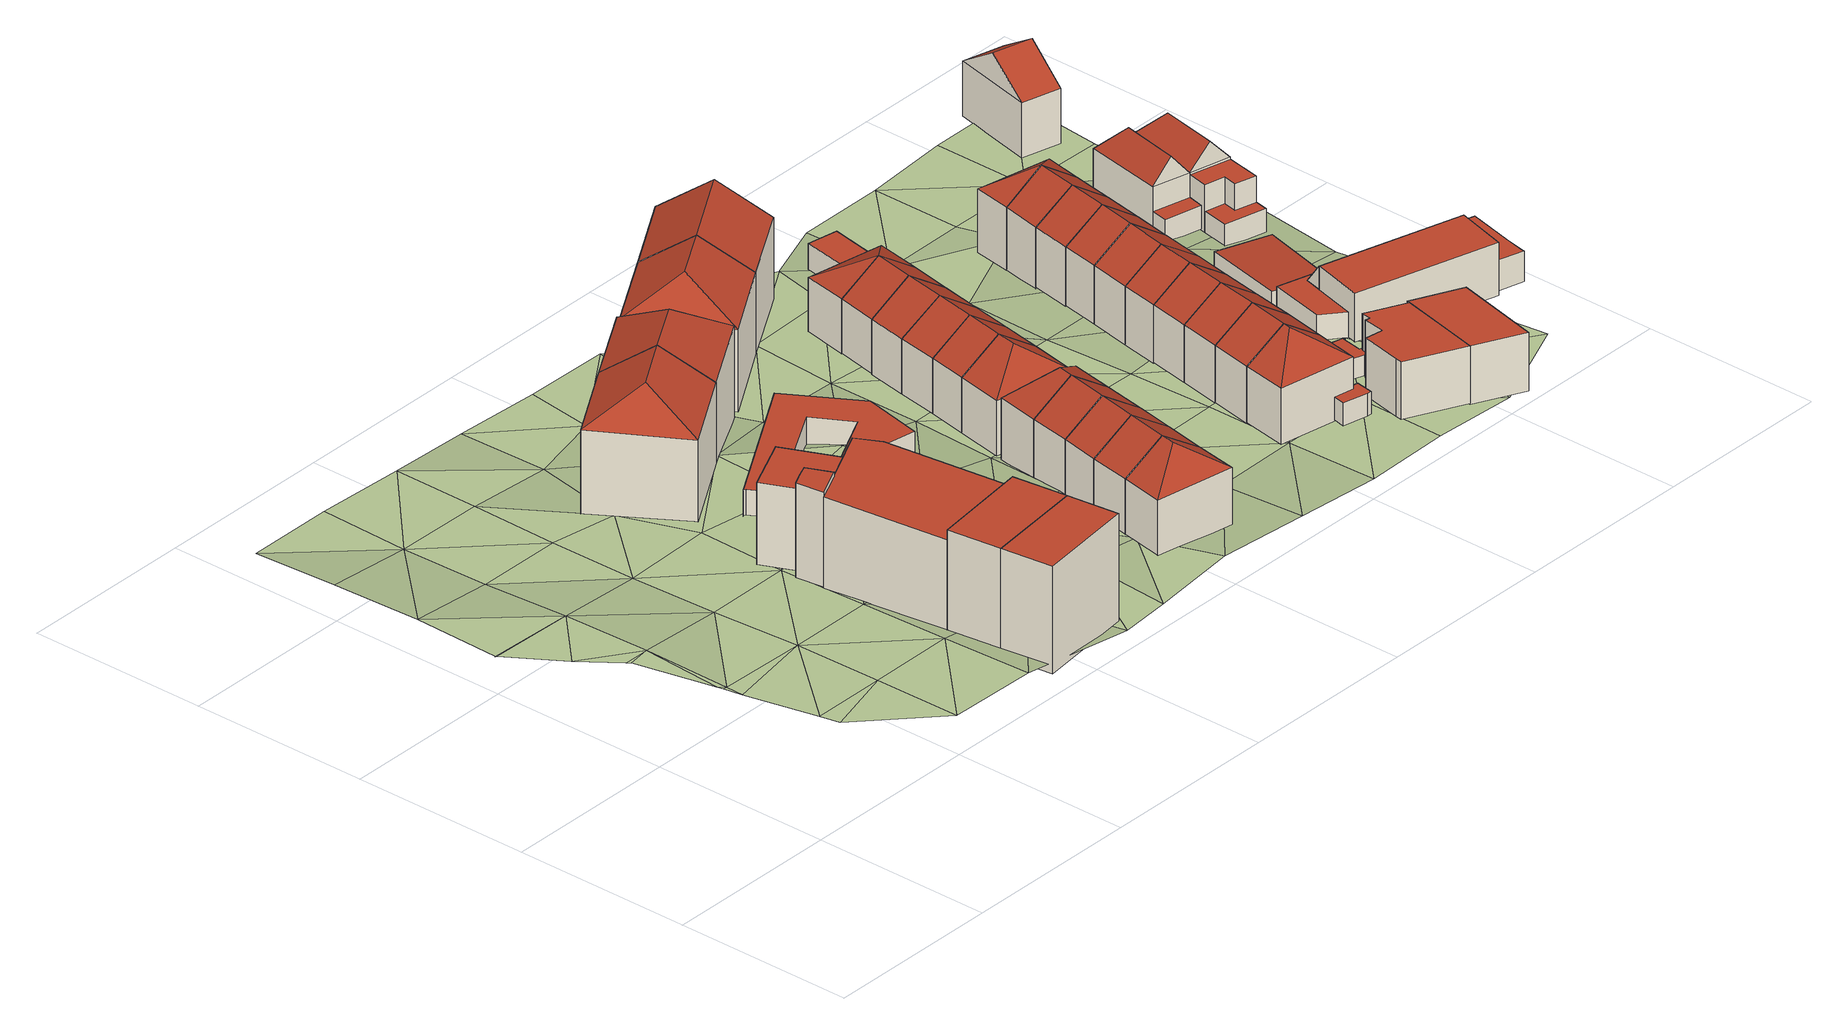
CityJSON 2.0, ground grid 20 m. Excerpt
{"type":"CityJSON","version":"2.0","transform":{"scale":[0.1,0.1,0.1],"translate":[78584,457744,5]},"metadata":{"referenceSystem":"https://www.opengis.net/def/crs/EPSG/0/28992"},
"CityObjects":{
"building1":{"type":"Building","attributes":{"RelativeEavesHeight":11.85,"AbsoluteEavesHeight":19.68,"RelativeRidgeHeight":11.85,"AbsoluteRidgeHeight":19.68,"roofType":"1000"},"geometry":[{"type":"Solid","lod":"2","boundaries":[[[[0,1,2,3]],[[1,4,5,2]],[[4,6,7,5]],[[6,0,3,7]],[[6,4,1,0]],[[3,2,5,7]]]],"semantics":{"surfaces":[{"type":"WallSurface"},{"type":"RoofSurface","Slope":90,"Direction":0},{"type":"GroundSurface"}],"values":[[0,0,0,0,1,2]]}}]},
"building2":{"type":"Building","attributes":{"RelativeEavesHeight":11.81,"AbsoluteEavesHeight":19.68,"RelativeRidgeHeight":11.81,"AbsoluteRidgeHeight":19.68,"roofType":"1000"},"geometry":[{"type":"Solid","lod":"2","boundaries":[[[[6,4,8,9]],[[4,10,11,8]],[[10,12,13,11]],[[12,6,9,13]],[[12,10,4,6]],[[9,8,11,13]]]],"semantics":{"surfaces":[{"type":"WallSurface"},{"type":"RoofSurface","Slope":90,"Direction":0},{"type":"GroundSurface"}],"values":[[0,0,0,0,1,2]]}}]},
"building3":{"type":"Building","children":["building3-1","building3-2"]},
"building3-1":{"type":"BuildingPart","attributes":{"RelativeEavesHeight":10.37,"AbsoluteEavesHeight":18.58,"RelativeRidgeHeight":10.37,"AbsoluteRidgeHeight":18.58,"roofType":"1000"},"parents":["building3"],"geometry":[{"type":"Solid","lod":"2","boundaries":[[[[14,15,16,17]],[[15,18,19,16]],[[18,20,21,19]],[[20,22,23,21]],[[22,14,17,23]],[[22,20,18,15,14]],[[17,16,19,21,23]]]],"semantics":{"surfaces":[{"type":"WallSurface"},{"type":"RoofSurface","Slope":90,"Direction":0},{"type":"GroundSurface"}],"values":[[0,0,0,0,0,1,2]]}}]},
"building3-2":{"type":"BuildingPart","attributes":{"RelativeEavesHeight":3.52,"AbsoluteEavesHeight":11.32,"RelativeRidgeHeight":3.52,"AbsoluteRidgeHeight":11.32,"roofType":"1000"},"parents":["building3"],"geometry":[{"type":"Solid","lod":"2","boundaries":[[[[24,25,26,27]],[[25,28,29,26]],[[28,30,31,29]],[[30,32,33,31]],[[32,34,35,33]],[[34,36,37,35]],[[36,38,39,37]],[[38,40,41,39]],[[40,42,43,41]],[[42,24,27,43]],[[42,40,38,36,34,32,30,28,25,24]],[[27,26,29,31,33,35,37,39,41,43]]]],"semantics":{"surfaces":[{"type":"WallSurface"},{"type":"RoofSurface","Slope":90,"Direction":66.91},{"type":"GroundSurface"}],"values":[[0,0,0,0,0,0,0,0,0,0,1,2]]}}]},
"building4":{"type":"Building","attributes":{"RelativeEavesHeight":9.54,"AbsoluteEavesHeight":17.32,"RelativeRidgeHeight":13.15,"AbsoluteRidgeHeight":20.93,"roofType":"1130"},"geometry":[{"type":"Solid","lod":"2","boundaries":[[[[44,45,46,47]],[[45,48,49,46]],[[48,50,51,49]],[[50,44,47,51]],[[48,45,52]],[[44,50,53]],[[45,44,53,52]],[[50,48,52,53]],[[47,46,49,51]]]],"semantics":{"surfaces":[{"type":"WallSurface"},{"type":"RoofSurface","Slope":45,"Direction":239.04},{"type":"RoofSurface","Slope":57.27,"Direction":148.74},{"type":"RoofSurface","Slope":57.27,"Direction":328.93},{"type":"GroundSurface"}],"values":[[0,0,0,0,1,0,2,3,4]]}}]},
"building5":{"type":"Building","children":["building5-1","building5-2","building5-3"]},
"building5-1":{"type":"BuildingPart","attributes":{"RelativeEavesHeight":3.87,"AbsoluteEavesHeight":11.23,"RelativeRidgeHeight":3.87,"AbsoluteRidgeHeight":11.23,"roofType":"1000"},"parents":["building5"],"geometry":[{"type":"Solid","lod":"2","boundaries":[[[[54,55,56,57]],[[55,58,59,56]],[[58,60,61,59]],[[60,62,63,61]],[[62,64,65,63]],[[64,66,67,65]],[[66,68,69,67]],[[68,70,71,69]],[[70,72,73,71]],[[72,74,75,73]],[[74,76,77,75]],[[76,78,79,77]],[[78,80,81,79]],[[80,82,83,81]],[[82,84,85,83]],[[84,54,57,85]],[[84,82,80,78,76,74,72,70,68,66,64,62,60,58,55,54]],[[57,56,59,61,63,65,67,69,71,73,75,77,79,81,83,85]]]],"semantics":{"surfaces":[{"type":"WallSurface"},{"type":"RoofSurface","Slope":90,"Direction":0},{"type":"GroundSurface"}],"values":[[0,0,0,0,0,0,0,0,0,0,0,0,0,0,0,0,1,2]]}}]},
"building5-2":{"type":"BuildingPart","attributes":{"RelativeEavesHeight":10.52,"AbsoluteEavesHeight":19.13,"RelativeRidgeHeight":10.52,"AbsoluteRidgeHeight":19.13,"roofType":"1000"},"parents":["building5"],"geometry":[{"type":"Solid","lod":"2","boundaries":[[[[86,87,88,89]],[[87,90,91,88]],[[90,92,93,91]],[[92,94,95,93]],[[94,86,89,95]],[[94,92,90,87,86]],[[89,88,91,93,95]]]],"semantics":{"surfaces":[{"type":"WallSurface"},{"type":"RoofSurface","Slope":90,"Direction":0},{"type":"GroundSurface"}],"values":[[0,0,0,0,0,1,2]]}}]},
"building5-3":{"type":"BuildingPart","attributes":{"RelativeEavesHeight":9.09,"AbsoluteEavesHeight":17.63,"RelativeRidgeHeight":9.09,"AbsoluteRidgeHeight":17.63,"roofType":"1000"},"parents":["building5"],"geometry":[{"type":"Solid","lod":"2","boundaries":[[[[96,97,98,99]],[[97,100,101,98]],[[100,102,103,101]],[[102,104,105,103]],[[104,106,107,105]],[[106,96,99,107]],[[106,104,102,100,97,96]],[[99,98,101,103,105,107]]]],"semantics":{"surfaces":[{"type":"WallSurface"},{"type":"RoofSurface","Slope":90,"Direction":0},{"type":"GroundSurface"}],"values":[[0,0,0,0,0,0,1,2]]}}]},
"building6":{"type":"Building","attributes":{"RelativeEavesHeight":10.22,"AbsoluteEavesHeight":17.32,"RelativeRidgeHeight":13.83,"AbsoluteRidgeHeight":20.93,"roofType":"1130"},"geometry":[{"type":"Solid","lod":"2","boundaries":[[[[50,108,109,110]],[[108,111,112,109]],[[111,44,113,112]],[[44,50,110,113]],[[111,108,114]],[[50,44,53]],[[108,50,53,114]],[[44,111,114,53]],[[110,109,112,113]]]],"semantics":{"surfaces":[{"type":"WallSurface"},{"type":"RoofSurface","Slope":44.99,"Direction":57.6},{"type":"RoofSurface","Slope":57.17,"Direction":328.93},{"type":"RoofSurface","Slope":57.17,"Direction":148.74},{"type":"GroundSurface"}],"values":[[0,0,0,0,1,0,2,3,4]]}}]},
"building7":{"type":"Building","attributes":{"RelativeEavesHeight":6.26,"AbsoluteEavesHeight":13.55,"RelativeRidgeHeight":9.39,"AbsoluteRidgeHeight":16.68,"roofType":"1130"},"geometry":[{"type":"Solid","lod":"2","boundaries":[[[[115,116,117,118]],[[116,119,120,117]],[[119,121,122,120]],[[121,115,118,122]],[[119,116,123]],[[115,121,124]],[[116,115,124,123]],[[121,119,123,124]],[[118,117,120,122]]]],"semantics":{"surfaces":[{"type":"WallSurface"},{"type":"RoofSurface","Slope":44.99,"Direction":189.48},{"type":"RoofSurface","Slope":55.51,"Direction":100.53},{"type":"RoofSurface","Slope":55.51,"Direction":280.69},{"type":"GroundSurface"}],"values":[[0,0,0,0,1,0,2,3,4]]}}]},
"building8":{"type":"Building","attributes":{"RelativeEavesHeight":6.31,"AbsoluteEavesHeight":13.55,"RelativeRidgeHeight":9.44,"AbsoluteRidgeHeight":16.68,"roofType":"1030"},"geometry":[{"type":"Solid","lod":"2","boundaries":[[[[121,125,126,127]],[[125,128,129,126]],[[128,115,130,129]],[[115,121,127,130]],[[128,125,131]],[[121,115,124]],[[125,121,124,131]],[[115,128,131,124]],[[127,126,129,130]]]],"semantics":{"surfaces":[{"type":"WallSurface"},{"type":"RoofSurface","Slope":55.46,"Direction":280.66},{"type":"RoofSurface","Slope":55.46,"Direction":100.55},{"type":"GroundSurface"}],"values":[[0,0,0,0,0,0,1,2,3]]}}]},
"building9":{"type":"Building","attributes":{"RelativeEavesHeight":6.43,"AbsoluteEavesHeight":13.55,"RelativeRidgeHeight":9.55,"AbsoluteRidgeHeight":16.68,"roofType":"1030"},"geometry":[{"type":"Solid","lod":"2","boundaries":[[[[125,132,133,134]],[[132,135,136,133]],[[135,128,137,136]],[[128,125,134,137]],[[135,132,138]],[[125,128,131]],[[132,125,131,138]],[[128,135,138,131]],[[134,133,136,137]]]],"semantics":{"surfaces":[{"type":"WallSurface"},{"type":"RoofSurface","Slope":55.41,"Direction":280.67},{"type":"RoofSurface","Slope":55.41,"Direction":100.56},{"type":"GroundSurface"}],"values":[[0,0,0,0,0,0,1,2,3]]}}]},
"building10":{"type":"Building","attributes":{"RelativeEavesHeight":6.66,"AbsoluteEavesHeight":13.55,"RelativeRidgeHeight":9.79,"AbsoluteRidgeHeight":16.68,"roofType":"1030"},"geometry":[{"type":"Solid","lod":"2","boundaries":[[[[132,139,140,141]],[[139,142,143,140]],[[142,135,144,143]],[[135,132,141,144]],[[142,139,145]],[[132,135,138]],[[139,132,138,145]],[[135,142,145,138]],[[141,140,143,144]]]],"semantics":{"surfaces":[{"type":"WallSurface"},{"type":"RoofSurface","Slope":55.36,"Direction":280.67},{"type":"RoofSurface","Slope":55.36,"Direction":100.56},{"type":"GroundSurface"}],"values":[[0,0,0,0,0,0,1,2,3]]}}]},
"building11":{"type":"Building","attributes":{"RelativeEavesHeight":9.1,"AbsoluteEavesHeight":15.96,"RelativeRidgeHeight":12.75,"AbsoluteRidgeHeight":19.61,"roofType":"1130"},"geometry":[{"type":"Solid","lod":"2","boundaries":[[[[146,147,148,149]],[[147,150,151,148]],[[150,152,153,151]],[[152,146,149,153]],[[150,147,154]],[[146,152,155]],[[147,146,155,154]],[[152,150,154,155]],[[149,148,151,153]]]],"semantics":{"surfaces":[{"type":"WallSurface"},{"type":"RoofSurface","Slope":45,"Direction":238.48},{"type":"RoofSurface","Slope":57.19,"Direction":148.84},{"type":"RoofSurface","Slope":57.19,"Direction":328.97},{"type":"GroundSurface"}],"values":[[0,0,0,0,1,0,2,3,4]]}}]},
"building12":{"type":"Building","attributes":{"RelativeEavesHeight":6.76,"AbsoluteEavesHeight":13.55,"RelativeRidgeHeight":9.89,"AbsoluteRidgeHeight":16.68,"roofType":"1130"},"geometry":[{"type":"Solid","lod":"2","boundaries":[[[[139,156,157,158]],[[156,159,160,157]],[[159,142,161,160]],[[142,139,158,161]],[[159,156,162]],[[139,142,145]],[[156,139,145,162]],[[142,159,162,145]],[[158,157,160,161]]]],"semantics":{"surfaces":[{"type":"WallSurface"},{"type":"RoofSurface","Slope":45,"Direction":10.3},{"type":"RoofSurface","Slope":55.34,"Direction":280.72},{"type":"RoofSurface","Slope":55.34,"Direction":100.76},{"type":"GroundSurface"}],"values":[[0,0,0,0,1,0,2,3,4]]}}]},
"building13":{"type":"Building","attributes":{"RelativeEavesHeight":6.08,"AbsoluteEavesHeight":12.79,"RelativeRidgeHeight":9.23,"AbsoluteRidgeHeight":15.94,"roofType":"1130"},"geometry":[{"type":"Solid","lod":"2","boundaries":[[[[163,164,165,166]],[[164,167,168,165]],[[167,169,170,168]],[[169,163,166,170]],[[167,164,171]],[[163,169,172]],[[164,163,172,171]],[[169,167,171,172]],[[166,165,168,170]]]],"semantics":{"surfaces":[{"type":"WallSurface"},{"type":"RoofSurface","Slope":45,"Direction":191},{"type":"RoofSurface","Slope":54.95,"Direction":100.57},{"type":"RoofSurface","Slope":54.95,"Direction":280.56},{"type":"GroundSurface"}],"values":[[0,0,0,0,1,0,2,3,4]]}}]},
"building14":{"type":"Building","attributes":{"RelativeEavesHeight":6.12,"AbsoluteEavesHeight":12.79,"RelativeRidgeHeight":9.27,"AbsoluteRidgeHeight":15.94,"roofType":"1030"},"geometry":[{"type":"Solid","lod":"2","boundaries":[[[[169,173,174,170]],[[173,175,176,174]],[[175,163,166,176]],[[163,169,170,166]],[[175,173,177]],[[169,163,172]],[[173,169,172,177]],[[163,175,177,172]],[[170,174,176,166]]]],"semantics":{"surfaces":[{"type":"WallSurface"},{"type":"RoofSurface","Slope":54.95,"Direction":280.55},{"type":"RoofSurface","Slope":54.95,"Direction":100.53},{"type":"GroundSurface"}],"values":[[0,0,0,0,0,0,1,2,3]]}}]},
"building15":{"type":"Building","attributes":{"RelativeEavesHeight":6.12,"AbsoluteEavesHeight":12.79,"RelativeRidgeHeight":9.27,"AbsoluteRidgeHeight":15.94,"roofType":"1030"},"geometry":[{"type":"Solid","lod":"2","boundaries":[[[[173,178,179,174]],[[178,180,181,179]],[[180,175,176,181]],[[175,173,174,176]],[[180,178,182]],[[173,175,177]],[[178,173,177,182]],[[175,180,182,177]],[[174,179,181,176]]]],"semantics":{"surfaces":[{"type":"WallSurface"},{"type":"RoofSurface","Slope":54.93,"Direction":280.55},{"type":"RoofSurface","Slope":54.93,"Direction":100.52},{"type":"GroundSurface"}],"values":[[0,0,0,0,0,0,1,2,3]]}}]},
"building16":{"type":"Building","attributes":{"RelativeEavesHeight":9.3,"AbsoluteEavesHeight":15.96,"RelativeRidgeHeight":12.95,"AbsoluteRidgeHeight":19.61,"roofType":"1030"},"geometry":[{"type":"Solid","lod":"2","boundaries":[[[[183,146,184,185]],[[146,152,186,184]],[[152,187,188,186]],[[187,183,185,188]],[[152,146,155]],[[183,187,189]],[[146,183,189,155]],[[187,152,155,189]],[[185,184,186,188]]]],"semantics":{"surfaces":[{"type":"WallSurface"},{"type":"RoofSurface","Slope":57.12,"Direction":148.85},{"type":"RoofSurface","Slope":57.12,"Direction":328.96},{"type":"GroundSurface"}],"values":[[0,0,0,0,0,0,1,2,3]]}}]},
"building17":{"type":"Building","attributes":{"RelativeEavesHeight":6.08,"AbsoluteEavesHeight":12.79,"RelativeRidgeHeight":9.23,"AbsoluteRidgeHeight":15.94,"roofType":"1030"},"geometry":[{"type":"Solid","lod":"2","boundaries":[[[[178,190,191,179]],[[190,192,193,191]],[[192,180,181,193]],[[180,178,179,181]],[[192,190,194]],[[178,180,182]],[[190,178,182,194]],[[180,192,194,182]],[[179,191,193,181]]]],"semantics":{"surfaces":[{"type":"WallSurface"},{"type":"RoofSurface","Slope":54.92,"Direction":280.55},{"type":"RoofSurface","Slope":54.92,"Direction":100.53},{"type":"GroundSurface"}],"values":[[0,0,0,0,0,0,1,2,3]]}}]},
"building18":{"type":"Building","attributes":{"RelativeEavesHeight":5.97,"AbsoluteEavesHeight":12.79,"RelativeRidgeHeight":9.12,"AbsoluteRidgeHeight":15.94,"roofType":"1030"},"geometry":[{"type":"Solid","lod":"2","boundaries":[[[[190,195,196,197]],[[195,198,199,196]],[[198,192,200,199]],[[192,190,197,200]],[[198,195,201]],[[190,192,194]],[[195,190,194,201]],[[192,198,201,194]],[[197,196,199,200]]]],"semantics":{"surfaces":[{"type":"WallSurface"},{"type":"RoofSurface","Slope":54.91,"Direction":280.55},{"type":"RoofSurface","Slope":54.91,"Direction":100.53},{"type":"GroundSurface"}],"values":[[0,0,0,0,0,0,1,2,3]]}}]},
"building19":{"type":"Building","children":["building19-1","building19-2"]},
"building19-1":{"type":"BuildingPart","attributes":{"RelativeEavesHeight":6.18,"AbsoluteEavesHeight":13.19,"RelativeRidgeHeight":9.16,"AbsoluteRidgeHeight":16.17,"roofType":"1130"},"parents":["building19"],"geometry":[{"type":"Solid","lod":"2","boundaries":[[[[202,203,204,205]],[[203,206,207,204]],[[206,208,209,207]],[[208,202,205,209]],[[206,203,210]],[[202,208,211]],[[203,202,211,210]],[[208,206,210,211]],[[205,204,207,209]]]],"semantics":{"surfaces":[{"type":"WallSurface"},{"type":"RoofSurface","Slope":54.29,"Direction":190},{"type":"RoofSurface","Slope":55.94,"Direction":100.22},{"type":"RoofSurface","Slope":56.08,"Direction":280.53},{"type":"GroundSurface"}],"values":[[0,0,0,0,1,0,2,3,4]]}}]},
"building19-2":{"type":"BuildingPart","attributes":{"RelativeEavesHeight":2.57,"AbsoluteEavesHeight":9.72,"RelativeRidgeHeight":2.57,"AbsoluteRidgeHeight":9.72,"roofType":"1000"},"parents":["building19"],"geometry":[{"type":"Solid","lod":"2","boundaries":[[[[212,213,214,215]],[[213,216,217,214]],[[216,218,219,217]],[[218,220,221,219]],[[220,222,223,221]],[[222,224,225,223]],[[224,212,215,225]],[[224,222,220,218,216,213,212]],[[215,214,217,219,221,223,225]]]],"semantics":{"surfaces":[{"type":"WallSurface"},{"type":"RoofSurface","Slope":90,"Direction":0},{"type":"GroundSurface"}],"values":[[0,0,0,0,0,0,0,1,2]]}}]},
"building20":{"type":"Building","children":["building20-1","building20-2"]},
"building20-1":{"type":"BuildingPart","attributes":{"RelativeEavesHeight":6.11,"AbsoluteEavesHeight":12.79,"RelativeRidgeHeight":9.26,"AbsoluteRidgeHeight":15.94,"roofType":"1120"},"parents":["building20"],"geometry":[{"type":"Solid","lod":"2","boundaries":[[[[195,226,227,228]],[[226,229,230,227]],[[229,198,231,230]],[[198,195,228,231]],[[226,195,201]],[[229,226,201]],[[198,229,201]],[[195,198,201]],[[228,227,230,231]]]],"semantics":{"surfaces":[{"type":"WallSurface"},{"type":"RoofSurface","Slope":54.91,"Direction":280.56},{"type":"RoofSurface","Slope":57.85,"Direction":9.63},{"type":"RoofSurface","Slope":54.91,"Direction":100.57},{"type":"RoofSurface","Slope":0,"Direction":190.51},{"type":"GroundSurface"}],"values":[[0,0,0,0,1,2,3,4,5]]}}]},
"building20-2":{"type":"BuildingPart","attributes":{"RelativeEavesHeight":3.15,"AbsoluteEavesHeight":9.57,"RelativeRidgeHeight":3.15,"AbsoluteRidgeHeight":9.57,"roofType":"1000"},"parents":["building20"],"geometry":[{"type":"Solid","lod":"2","boundaries":[[[[232,233,234,235]],[[233,236,237,234]],[[236,238,239,237]],[[238,240,241,239]],[[240,242,243,241]],[[242,232,235,243]],[[242,240,238,236,233,232]],[[235,234,237,239,241,243]]]],"semantics":{"surfaces":[{"type":"WallSurface"},{"type":"RoofSurface","Slope":90,"Direction":0},{"type":"GroundSurface"}],"values":[[0,0,0,0,0,0,1,2]]}}]},
"building21":{"type":"Building","attributes":{"RelativeEavesHeight":6.27,"AbsoluteEavesHeight":13.19,"RelativeRidgeHeight":9.25,"AbsoluteRidgeHeight":16.17,"roofType":"1030"},"geometry":[{"type":"Solid","lod":"2","boundaries":[[[[208,244,245,246]],[[244,247,248,245]],[[247,202,249,248]],[[202,208,246,249]],[[247,244,250]],[[208,202,211]],[[244,208,211,250]],[[202,247,250,211]],[[246,245,248,249]]]],"semantics":{"surfaces":[{"type":"WallSurface"},{"type":"RoofSurface","Slope":55.96,"Direction":280.59},{"type":"RoofSurface","Slope":55.96,"Direction":100.42},{"type":"GroundSurface"}],"values":[[0,0,0,0,0,0,1,2,3]]}}]},
"building22":{"type":"Building","attributes":{"RelativeEavesHeight":6.38,"AbsoluteEavesHeight":13.19,"RelativeRidgeHeight":9.36,"AbsoluteRidgeHeight":16.17,"roofType":"1030"},"geometry":[{"type":"Solid","lod":"2","boundaries":[[[[244,251,252,253]],[[251,254,255,252]],[[254,247,256,255]],[[247,244,253,256]],[[254,251,257]],[[244,247,250]],[[251,244,250,257]],[[247,254,257,250]],[[253,252,255,256]]]],"semantics":{"surfaces":[{"type":"WallSurface"},{"type":"RoofSurface","Slope":55.87,"Direction":280.59},{"type":"RoofSurface","Slope":55.87,"Direction":100.42},{"type":"GroundSurface"}],"values":[[0,0,0,0,0,0,1,2,3]]}}]},
"building23":{"type":"Building","attributes":{"RelativeEavesHeight":6.43,"AbsoluteEavesHeight":13.19,"RelativeRidgeHeight":9.41,"AbsoluteRidgeHeight":16.17,"roofType":"1030"},"geometry":[{"type":"Solid","lod":"2","boundaries":[[[[251,258,259,252]],[[258,260,261,259]],[[260,254,255,261]],[[254,251,252,255]],[[260,258,262]],[[251,254,257]],[[258,251,257,262]],[[254,260,262,257]],[[252,259,261,255]]]],"semantics":{"surfaces":[{"type":"WallSurface"},{"type":"RoofSurface","Slope":55.79,"Direction":280.59},{"type":"RoofSurface","Slope":55.79,"Direction":100.42},{"type":"GroundSurface"}],"values":[[0,0,0,0,0,0,1,2,3]]}}]},
"building24":{"type":"Building","attributes":{"RelativeEavesHeight":6.47,"AbsoluteEavesHeight":13.19,"RelativeRidgeHeight":9.45,"AbsoluteRidgeHeight":16.17,"roofType":"1030"},"geometry":[{"type":"Solid","lod":"2","boundaries":[[[[258,263,264,265]],[[263,266,267,264]],[[266,260,268,267]],[[260,258,265,268]],[[266,263,269]],[[258,260,262]],[[263,258,262,269]],[[260,266,269,262]],[[265,264,267,268]]]],"semantics":{"surfaces":[{"type":"WallSurface"},{"type":"RoofSurface","Slope":55.71,"Direction":280.59},{"type":"RoofSurface","Slope":55.71,"Direction":100.42},{"type":"GroundSurface"}],"values":[[0,0,0,0,0,0,1,2,3]]}}]},
"building25":{"type":"Building","children":["building25-1","building25-2","building25-3"]},
"building25-1":{"type":"BuildingPart","attributes":{"RelativeEavesHeight":6.41,"AbsoluteEavesHeight":13.4,"RelativeRidgeHeight":6.41,"AbsoluteRidgeHeight":13.4,"roofType":"1000"},"parents":["building25"],"geometry":[{"type":"Solid","lod":"2","boundaries":[[[[270,271,272,273]],[[271,274,275,272]],[[274,276,277,275]],[[276,278,279,277]],[[278,280,281,279]],[[280,282,283,281]],[[282,284,285,283]],[[284,286,287,285]],[[286,288,289,287]],[[288,270,273,289]],[[288,286,284,282,280,278,276,274,271,270]],[[273,272,275,277,279,281,283,285,287,289]]]],"semantics":{"surfaces":[{"type":"WallSurface"},{"type":"RoofSurface","Slope":90,"Direction":270},{"type":"GroundSurface"}],"values":[[0,0,0,0,0,0,0,0,0,0,1,2]]}}]},
"building25-2":{"type":"BuildingPart","attributes":{"RelativeEavesHeight":2.28,"AbsoluteEavesHeight":9.4,"RelativeRidgeHeight":2.28,"AbsoluteRidgeHeight":9.4,"roofType":"1000"},"parents":["building25"],"geometry":[{"type":"Solid","lod":"2","boundaries":[[[[290,291,292,293]],[[291,294,295,292]],[[294,296,297,295]],[[296,298,299,297]],[[298,300,301,299]],[[300,302,303,301]],[[302,304,305,303]],[[304,306,307,305]],[[306,308,309,307]],[[308,310,311,309]],[[310,312,313,311]],[[312,314,315,313]],[[314,316,317,315]],[[316,318,319,317]],[[318,290,293,319]],[[318,316,314,312,310,308,306,304,302,300,298,296,294,291,290]],[[293,292,295,297,299,301,303,305,307,309,311,313,315,317,319]]]],"semantics":{"surfaces":[{"type":"WallSurface"},{"type":"RoofSurface","Slope":90,"Direction":82.88},{"type":"GroundSurface"}],"values":[[0,0,0,0,0,0,0,0,0,0,0,0,0,0,0,1,2]]}}]},
"building25-3":{"type":"BuildingPart","attributes":{"RelativeEavesHeight":3.19,"AbsoluteEavesHeight":10.3,"RelativeRidgeHeight":3.19,"AbsoluteRidgeHeight":10.3,"roofType":"1000"},"parents":["building25"],"geometry":[{"type":"Solid","lod":"2","boundaries":[[[[320,321,322,317]],[[321,323,324,322]],[[323,325,326,324]],[[325,327,328,326]],[[327,329,319,328]],[[329,320,317,319]],[[329,327,325,323,321,320]],[[317,322,324,326,328,319]]]],"semantics":{"surfaces":[{"type":"WallSurface"},{"type":"RoofSurface","Slope":90,"Direction":0},{"type":"GroundSurface"}],"values":[[0,0,0,0,0,0,1,2]]}}]},
"building26":{"type":"Building","attributes":{"RelativeEavesHeight":6.49,"AbsoluteEavesHeight":13.19,"RelativeRidgeHeight":9.47,"AbsoluteRidgeHeight":16.17,"roofType":"1030"},"geometry":[{"type":"Solid","lod":"2","boundaries":[[[[263,330,331,264]],[[330,332,333,331]],[[332,266,267,333]],[[266,263,264,267]],[[332,330,334]],[[263,266,269]],[[330,263,269,334]],[[266,332,334,269]],[[264,331,333,267]]]],"semantics":{"surfaces":[{"type":"WallSurface"},{"type":"RoofSurface","Slope":55.63,"Direction":280.59},{"type":"RoofSurface","Slope":55.63,"Direction":100.42},{"type":"GroundSurface"}],"values":[[0,0,0,0,0,0,1,2,3]]}}]},
"building27":{"type":"Building","attributes":{"RelativeEavesHeight":6.51,"AbsoluteEavesHeight":13.19,"RelativeRidgeHeight":9.49,"AbsoluteRidgeHeight":16.17,"roofType":"1030"},"geometry":[{"type":"Solid","lod":"2","boundaries":[[[[330,335,336,331]],[[335,337,338,336]],[[337,332,333,338]],[[332,330,331,333]],[[337,335,339]],[[330,332,334]],[[335,330,334,339]],[[332,337,339,334]],[[331,336,338,333]]]],"semantics":{"surfaces":[{"type":"WallSurface"},{"type":"RoofSurface","Slope":55.54,"Direction":280.59},{"type":"RoofSurface","Slope":55.54,"Direction":100.42},{"type":"GroundSurface"}],"values":[[0,0,0,0,0,0,1,2,3]]}}]},
"building28":{"type":"Building","children":["building28-1","building28-2"]},
"building28-1":{"type":"BuildingPart","attributes":{"RelativeEavesHeight":6.5,"AbsoluteEavesHeight":13.4,"RelativeRidgeHeight":6.5,"AbsoluteRidgeHeight":13.4,"roofType":"1000"},"parents":["building28"],"geometry":[{"type":"Solid","lod":"2","boundaries":[[[[340,270,341,342]],[[270,343,344,341]],[[343,345,346,344]],[[345,340,342,346]],[[345,343,270,340]],[[342,341,344,346]]]],"semantics":{"surfaces":[{"type":"WallSurface"},{"type":"RoofSurface","Slope":90,"Direction":0},{"type":"GroundSurface"}],"values":[[0,0,0,0,1,2]]}}]},
"building28-2":{"type":"BuildingPart","attributes":{"RelativeEavesHeight":3.38,"AbsoluteEavesHeight":10.37,"RelativeRidgeHeight":3.38,"AbsoluteRidgeHeight":10.37,"roofType":"1010"},"parents":["building28"],"geometry":[{"type":"Solid","lod":"2","boundaries":[[[[347,348,349,350]],[[348,351,352,349]],[[351,353,354,352]],[[353,347,350,354]],[[353,351,348,347]],[[350,349,352,354]]]],"semantics":{"surfaces":[{"type":"WallSurface"},{"type":"RoofSurface","Slope":90,"Direction":223.29},{"type":"GroundSurface"}],"values":[[0,0,0,0,1,2]]}}]},
"building29":{"type":"Building","attributes":{"RelativeEavesHeight":6.61,"AbsoluteEavesHeight":13.19,"RelativeRidgeHeight":9.59,"AbsoluteRidgeHeight":16.17,"roofType":"1030"},"geometry":[{"type":"Solid","lod":"2","boundaries":[[[[335,355,356,357]],[[355,358,359,356]],[[358,337,360,359]],[[337,335,357,360]],[[358,355,361]],[[335,337,339]],[[355,335,339,361]],[[337,358,361,339]],[[357,356,359,360]]]],"semantics":{"surfaces":[{"type":"WallSurface"},{"type":"RoofSurface","Slope":55.46,"Direction":280.59},{"type":"RoofSurface","Slope":55.46,"Direction":100.42},{"type":"GroundSurface"}],"values":[[0,0,0,0,0,0,1,2,3]]}}]},
"building30":{"type":"Building","attributes":{"RelativeEavesHeight":6.85,"AbsoluteEavesHeight":13.19,"RelativeRidgeHeight":9.83,"AbsoluteRidgeHeight":16.17,"roofType":"1030"},"geometry":[{"type":"Solid","lod":"2","boundaries":[[[[355,362,363,364]],[[362,365,366,363]],[[365,358,367,366]],[[358,355,364,367]],[[365,362,368]],[[355,358,361]],[[362,355,361,368]],[[358,365,368,361]],[[364,363,366,367]]]],"semantics":{"surfaces":[{"type":"WallSurface"},{"type":"RoofSurface","Slope":55.38,"Direction":280.59},{"type":"RoofSurface","Slope":55.38,"Direction":100.42},{"type":"GroundSurface"}],"values":[[0,0,0,0,0,0,1,2,3]]}}]},
"building31":{"type":"Building","attributes":{"RelativeEavesHeight":6.98,"AbsoluteEavesHeight":13.19,"RelativeRidgeHeight":9.96,"AbsoluteRidgeHeight":16.17,"roofType":"1120"},"geometry":[{"type":"Solid","lod":"2","boundaries":[[[[362,369,370,371]],[[369,372,373,370]],[[372,365,374,373]],[[365,362,371,374]],[[369,362,368]],[[372,369,368]],[[365,372,368]],[[362,365,368]],[[371,370,373,374]]]],"semantics":{"surfaces":[{"type":"WallSurface"},{"type":"RoofSurface","Slope":55.34,"Direction":280.68},{"type":"RoofSurface","Slope":54.62,"Direction":10.61},{"type":"RoofSurface","Slope":55.34,"Direction":100.34},{"type":"RoofSurface","Slope":0,"Direction":190.68},{"type":"GroundSurface"}],"values":[[0,0,0,0,1,2,3,4,5]]}}]},
"building32":{"type":"Building","attributes":{"RelativeEavesHeight":2.55,"AbsoluteEavesHeight":9.04,"RelativeRidgeHeight":2.83,"AbsoluteRidgeHeight":9.32,"roofType":"1010"},"geometry":[{"type":"Solid","lod":"2","boundaries":[[[[375,376,377,378]],[[376,379,380,377]],[[379,381,382,380]],[[381,375,378,382]],[[381,379,376,375]],[[378,377,380,382]]]],"semantics":{"surfaces":[{"type":"WallSurface"},{"type":"RoofSurface","Slope":85.1,"Direction":103.41},{"type":"GroundSurface"}],"values":[[0,0,0,0,1,2]]}}]},
"building33":{"type":"Building","attributes":{"RelativeEavesHeight":5.9,"AbsoluteEavesHeight":12.26,"RelativeRidgeHeight":5.9,"AbsoluteRidgeHeight":12.26,"roofType":"1000"},"geometry":[{"type":"Solid","lod":"2","boundaries":[[[[383,384,385,386]],[[384,387,388,385]],[[387,389,390,388]],[[389,383,386,390]],[[389,387,384,383]],[[386,385,388,390]]]],"semantics":{"surfaces":[{"type":"WallSurface"},{"type":"RoofSurface","Slope":90,"Direction":0},{"type":"GroundSurface"}],"values":[[0,0,0,0,1,2]]}}]},
"building34":{"type":"Building","attributes":{"RelativeEavesHeight":3.38,"AbsoluteEavesHeight":9.68,"RelativeRidgeHeight":3.38,"AbsoluteRidgeHeight":9.68,"roofType":"1000"},"geometry":[{"type":"Solid","lod":"2","boundaries":[[[[391,392,393,394]],[[392,395,396,393]],[[395,397,398,396]],[[397,399,400,398]],[[399,401,402,400]],[[401,403,404,402]],[[403,405,406,404]],[[405,407,408,406]],[[407,409,410,408]],[[409,411,412,410]],[[411,413,414,412]],[[413,415,416,414]],[[415,391,394,416]],[[415,413,411,409,407,405,403,401,399,397,395,392,391]],[[394,393,396,398,400,402,404,406,408,410,412,414,416]]]],"semantics":{"surfaces":[{"type":"WallSurface"},{"type":"RoofSurface","Slope":90,"Direction":0},{"type":"GroundSurface"}],"values":[[0,0,0,0,0,0,0,0,0,0,0,0,0,1,2]]}}]},
"building35":{"type":"Building","attributes":{"RelativeEavesHeight":4.66,"AbsoluteEavesHeight":10.97,"RelativeRidgeHeight":5.95,"AbsoluteRidgeHeight":12.26,"roofType":"1010"},"geometry":[{"type":"Solid","lod":"2","boundaries":[[[[409,407,408,410]],[[407,384,406,408]],[[384,383,412,406]],[[383,409,410,412]],[[383,384,407,409]],[[410,408,406,412]]]],"semantics":{"surfaces":[{"type":"WallSurface"},{"type":"RoofSurface","Slope":38.25,"Direction":15.62},{"type":"GroundSurface"}],"values":[[0,0,0,0,1,2]]}}]},
"building36":{"type":"Building","children":["building36-1","building36-2"]},
"building36-1":{"type":"BuildingPart","attributes":{"RelativeEavesHeight":5.77,"AbsoluteEavesHeight":11.86,"RelativeRidgeHeight":8.38,"AbsoluteRidgeHeight":14.47,"roofType":"1130"},"parents":["building36"],"geometry":[{"type":"Solid","lod":"2","boundaries":[[[[417,418,419,420]],[[418,421,422,419]],[[421,423,424,422]],[[423,417,420,424]],[[421,418,425]],[[417,423,426]],[[418,417,426,425]],[[423,421,425,426]],[[420,419,422,424]]]],"semantics":{"surfaces":[{"type":"WallSurface"},{"type":"RoofSurface","Slope":41.52,"Direction":13.81},{"type":"RoofSurface","Slope":40.48,"Direction":281.27},{"type":"RoofSurface","Slope":39.12,"Direction":101.36},{"type":"GroundSurface"}],"values":[[0,0,0,0,1,0,2,3,4]]}}]},
"building36-2":{"type":"BuildingPart","attributes":{"RelativeEavesHeight":2.6,"AbsoluteEavesHeight":9.16,"RelativeRidgeHeight":2.6,"AbsoluteRidgeHeight":9.16,"roofType":"1010"},"parents":["building36"],"geometry":[{"type":"Solid","lod":"2","boundaries":[[[[427,428,429,430]],[[428,431,432,429]],[[431,433,434,432]],[[433,427,430,434]],[[433,431,428,427]],[[430,429,432,434]]]],"semantics":{"surfaces":[{"type":"WallSurface"},{"type":"RoofSurface","Slope":90,"Direction":0},{"type":"GroundSurface"}],"values":[[0,0,0,0,1,2]]}}]},
"building37":{"type":"Building","children":["building37-1","building37-2","building37-3"]},
"building37-1":{"type":"BuildingPart","attributes":{"RelativeEavesHeight":6.11,"AbsoluteEavesHeight":11.86,"RelativeRidgeHeight":8.71,"AbsoluteRidgeHeight":14.47,"roofType":"1130"},"parents":["building37"],"geometry":[{"type":"Solid","lod":"2","boundaries":[[[[423,421,435,436]],[[421,437,438,435]],[[437,439,440,438]],[[439,423,436,440]],[[437,421,441]],[[423,439,442]],[[421,423,442,441]],[[439,437,441,442]],[[436,435,438,440]]]],"semantics":{"surfaces":[{"type":"WallSurface"},{"type":"RoofSurface","Slope":41.87,"Direction":13.8},{"type":"RoofSurface","Slope":42.62,"Direction":281.19},{"type":"RoofSurface","Slope":42.2,"Direction":101.07},{"type":"GroundSurface"}],"values":[[0,0,0,0,1,0,2,3,4]]}}]},
"building37-2":{"type":"BuildingPart","attributes":{"RelativeEavesHeight":5.6,"AbsoluteEavesHeight":11.66,"RelativeRidgeHeight":5.6,"AbsoluteRidgeHeight":11.66,"roofType":"1000"},"parents":["building37"],"geometry":[{"type":"Solid","lod":"2","boundaries":[[[[443,444,445,424]],[[444,446,447,445]],[[446,448,449,447]],[[448,450,451,449]],[[450,452,453,451]],[[452,443,424,453]],[[452,450,448,446,444,443]],[[424,445,447,449,451,453]]]],"semantics":{"surfaces":[{"type":"WallSurface"},{"type":"RoofSurface","Slope":90,"Direction":0},{"type":"GroundSurface"}],"values":[[0,0,0,0,0,0,1,2]]}}]},
"building37-3":{"type":"BuildingPart","attributes":{"RelativeEavesHeight":2.61,"AbsoluteEavesHeight":8.77,"RelativeRidgeHeight":2.61,"AbsoluteRidgeHeight":8.77,"roofType":"1000"},"parents":["building37"],"geometry":[{"type":"Solid","lod":"2","boundaries":[[[[454,455,456,457]],[[455,458,459,456]],[[458,460,461,459]],[[460,462,463,461]],[[462,464,465,463]],[[464,454,457,465]],[[464,462,460,458,455,454]],[[457,456,459,461,463,465]]]],"semantics":{"surfaces":[{"type":"WallSurface"},{"type":"RoofSurface","Slope":90,"Direction":0},{"type":"GroundSurface"}],"values":[[0,0,0,0,0,0,1,2]]}}]},
"building38":{"type":"Building","attributes":{"RelativeEavesHeight":6.16,"AbsoluteEavesHeight":12.13,"RelativeRidgeHeight":9.35,"AbsoluteRidgeHeight":15.31,"roofType":"1030"},"geometry":[{"type":"Solid","lod":"2","boundaries":[[[[466,467,468,469]],[[467,470,471,468]],[[470,472,473,471]],[[472,466,469,473]],[[470,467,474]],[[466,472,475]],[[467,466,475,474]],[[472,470,474,475]],[[469,468,471,473]]]],"semantics":{"surfaces":[{"type":"WallSurface"},{"type":"RoofSurface","Slope":55.75,"Direction":193.84},{"type":"RoofSurface","Slope":55.75,"Direction":13.83},{"type":"GroundSurface"}],"values":[[0,0,0,0,0,0,1,2,3]]}}]},
"terrain1":{"type":"TINRelief","geometry":[{"type":"CompositeSurface","lod":"2","boundaries":[[[476,477,478]],[[479,477,476]],[[480,481,482]],[[482,481,483]],[[484,479,476]],[[485,477,479]],[[486,487,484]],[[483,481,487]],[[488,483,487]],[[488,487,486]],[[489,490,491]],[[487,479,484]],[[480,491,492]],[[492,481,480]],[[489,493,490]],[[494,485,495]],[[485,479,496]],[[487,481,497]],[[491,490,492]],[[498,494,495]],[[485,496,495]],[[479,487,497]],[[481,492,497]],[[490,493,499]],[[496,479,500]],[[498,495,501]],[[492,490,499]],[[479,497,500]],[[493,502,499]],[[495,496,503]],[[496,500,503]],[[497,492,504]],[[492,499,505]],[[500,497,504]],[[501,495,506]],[[492,505,504]],[[495,503,507]],[[499,502,508]],[[495,507,506]],[[503,500,509]],[[500,504,510]],[[505,499,508]],[[507,503,509]],[[500,510,509]],[[502,511,508]],[[504,505,512]],[[506,507,513]],[[507,509,513]],[[505,508,514]],[[510,504,515]],[[505,514,512]],[[509,510,516]],[[504,512,515]],[[506,513,517]],[[508,511,518]],[[514,508,518]],[[513,509,516]],[[511,519,518]],[[510,515,516]],[[512,514,520]],[[517,513,521]],[[514,518,522]],[[515,512,520]],[[513,516,521]],[[518,519,523]],[[514,522,520]],[[519,524,523]],[[517,521,525]],[[516,515,526]],[[522,518,523]],[[515,520,526]],[[521,516,527]],[[522,523,528]],[[516,526,529]],[[520,522,530]],[[516,529,527]],[[525,521,531]],[[522,528,530]],[[523,524,532]],[[526,520,533]],[[521,527,531]],[[528,523,532]],[[520,530,533]],[[529,526,534]],[[524,535,532]],[[527,529,536]],[[526,533,534]],[[530,528,537]],[[528,532,537]],[[531,527,536]],[[529,534,536]],[[533,530,538]],[[530,537,538]],[[532,535,539]],[[534,533,540]],[[537,532,539]],[[535,541,539]],[[533,538,540]],[[538,537,542]],[[536,534,543]],[[537,539,542]],[[534,540,544]],[[545,536,546]],[[534,544,543]],[[540,538,547]],[[538,542,547]],[[539,541,548]],[[536,543,546]],[[541,549,548]],[[544,540,550]],[[540,547,550]],[[542,539,551]],[[547,542,551]],[[539,548,551]],[[543,544,552]],[[544,550,553]],[[546,543,552]],[[544,553,552]],[[550,547,554]],[[548,549,555]],[[547,551,554]],[[546,552,556]],[[551,548,557]],[[553,550,558]],[[548,555,559]],[[550,554,558]],[[548,559,557]],[[552,553,560]],[[554,551,561]],[[551,557,561]],[[553,558,560]],[[556,552,562]],[[558,554,561]],[[552,560,563]],[[559,555,564]],[[552,563,562]],[[557,559,565]],[[558,561,566]],[[561,557,565]],[[560,558,567]],[[559,564,568]],[[558,566,567]],[[559,568,565]],[[563,560,569]],[[562,563,569]],[[566,561,570]],[[560,567,569]],[[561,565,570]],[[562,569,571]],[[567,566,572]],[[566,570,572]],[[569,567,573]],[[567,572,573]],[[571,569,574]],[[569,573,575]],[[569,575,574]]]}]}
},
"vertices":[
[454,19,147],[342,5,147],[342,5,28],[454,19,28],[334,63,147],[334,63,28],[447,77,147],[447,77,28],
[334,63,29],[447,77,29],[327,123,147],[327,123,29],[439,138,147],[439,138,29],
[439,138,136],[327,123,136],[327,123,32],[439,138,32],[309,261,136],[309,261,32],[407,309,136],[407,309,32],[421,282,136],[421,282,32],
[426,243,63],[464,249,63],[464,249,28],[426,243,28],[462,266,63],[462,266,28],[510,273,63],[510,273,28],[520,228,63],[520,228,28],[515,227,63],[515,227,28],[525,178,63],[525,178,28],[503,175,63],[503,175,28],[499,204,63],[499,204,28],[432,193,63],[432,193,28],
[414,484,123],[325,430,123],[325,430,28],[414,484,28],[267,526,123],[267,526,28],[356,580,123],[356,580,28],[327,497,159],[385,532,159],
[360,364,62],[365,367,62],[365,367,24],[360,364,24],[382,331,62],[382,331,24],[522,401,62],[522,401,24],[497,443,62],[497,443,24],[378,375,62],[378,375,24],[362,402,62],[362,402,24],[360,404,62],[360,404,24],[510,494,62],[510,494,24],[558,416,62],[558,416,24],[544,349,62],[544,349,24],[507,355,62],[507,355,24],[495,349,62],[495,349,24],[494,351,62],[494,351,24],[407,309,62],[407,309,24],[389,300,62],[389,300,24],
[309,261,141],[305,292,141],[305,292,36],[309,261,36],[317,298,141],[317,298,36],[331,304,141],[331,304,36],[343,277,141],[343,277,36],
[331,304,126],[317,298,126],[317,298,35],[331,304,35],[300,336,126],[300,336,35],[360,364,126],[360,364,35],[389,300,126],[389,300,35],[343,277,126],[343,277,35],
[442,631,123],[442,631,21],[356,580,21],[502,537,123],[502,537,21],[414,484,21],[441,565,159],
[668,102,86],[660,55,86],[660,55,23],[668,102,23],[570,70,86],[570,70,23],[579,118,86],[579,118,23],[620,94,117],[623,110,117],
[587,164,86],[587,164,22],[579,118,22],[677,148,86],[677,148,22],[668,102,22],[632,156,117],
[596,207,86],[596,207,21],[587,164,21],[685,190,86],[685,190,21],[677,148,21],[640,199,117],
[604,253,86],[604,253,19],[596,207,19],[693,237,86],[693,237,19],[685,190,19],[649,245,117],
[603,597,110],[515,543,110],[515,543,19],[603,597,19],[456,640,110],[456,640,19],[545,693,110],[545,693,19],[517,611,146],[574,645,146],
[613,301,86],[613,301,18],[604,253,18],[702,285,86],[702,285,18],[693,237,18],[652,262,117],
[714,345,78],[704,292,78],[704,292,17],[714,345,17],[616,309,78],[616,309,17],[626,361,78],[626,361,17],[666,331,109],[670,353,109],
[634,404,78],[634,404,17],[722,388,78],[722,388,17],[678,396,109],
[642,449,78],[642,449,17],[730,432,78],[730,432,17],[686,440,109],
[689,648,110],[603,597,17],[689,648,17],[545,693,17],[631,745,110],[631,745,17],[660,697,146],
[650,493,78],[650,493,17],[738,477,78],[738,477,17],[694,485,109],
[659,538,78],[659,538,18],[650,493,18],[747,522,78],[747,522,18],[738,477,18],[703,530,109],
[898,150,82],[889,101,82],[889,101,20],[898,150,20],[802,116,82],[802,116,20],[811,166,82],[811,166,20],[853,149,112],[855,158,112],
[896,85,47],[891,85,47],[891,85,22],[896,85,22],[863,91,47],[863,91,22],[866,105,47],[866,105,22],[889,101,47],[889,101,22],[890,106,47],[890,106,22],[899,104,47],[899,104,22],
[668,587,78],[668,587,17],[659,538,17],[756,572,78],[756,572,17],[747,522,17],
[756,572,46],[738,575,46],[738,575,14],[756,572,14],[753,660,46],[753,660,14],[787,654,46],[787,654,14],[769,558,46],[769,558,14],[754,560,46],[754,560,14],
[820,213,82],[820,213,19],[811,166,19],[907,196,82],[907,196,19],[898,150,19],[864,205,112],
[829,259,82],[829,259,18],[820,213,18],[915,243,82],[915,243,18],[907,196,18],[872,251,112],
[837,304,82],[837,304,18],[923,288,82],[923,288,18],[880,296,112],
[845,346,82],[845,346,17],[837,304,17],[931,329,82],[931,329,17],[923,288,17],[888,338,112],
[973,28,84],[909,59,84],[909,59,20],[973,28,20],[910,66,84],[910,66,20],[920,112,84],[920,112,20],[940,109,84],[940,109,20],[944,133,84],[944,133,20],[949,132,84],[949,132,20],[950,141,84],[950,141,20],[951,143,84],[951,143,20],[995,122,84],[995,122,20],
[951,143,44],[950,141,44],[950,141,21],[951,143,21],[949,132,44],[949,132,21],[944,133,44],[944,133,21],[945,135,44],[945,135,21],[932,139,44],[932,139,21],[933,145,44],[933,145,21],[933,148,44],[933,148,21],[930,149,44],[930,149,21],[934,174,44],[934,174,21],[941,173,44],[941,173,21],[954,170,44],[954,170,21],[950,146,44],[950,146,21],[973,136,44],[973,136,21],[972,133,44],[972,133,21],
[973,136,53],[976,144,53],[976,144,21],[997,133,53],[997,133,21],[995,125,53],[995,125,21],[995,122,53],[995,122,21],[972,133,53],
[854,392,82],[854,392,17],[939,376,82],[939,376,17],[897,384,112],
[862,434,82],[862,434,17],[947,418,82],[947,418,17],[905,426,112],
[1027,2,84],[973,28,19],[1027,2,19],[995,125,84],[995,125,19],[1050,99,84],[1050,99,19],
[1022,112,54],[1026,121,54],[1026,121,20],[1022,112,20],[1054,107,54],[1054,107,20],[1050,99,54],[1050,99,20],
[870,478,82],[870,478,16],[862,434,16],[955,462,82],[955,462,16],[947,418,16],[913,470,112],
[879,522,82],[879,522,13],[870,478,13],[963,507,82],[963,507,13],[955,462,13],[921,515,112],
[886,564,82],[886,564,12],[879,522,12],[971,548,82],[971,548,12],[963,507,12],
[1059,347,38],[1036,258,38],[1036,258,15],[1059,347,15],[975,276,43],[975,276,15],[994,363,43],[994,363,15],
[1002,240,73],[1160,196,73],[1160,196,14],[1002,240,14],[1144,139,73],[1144,139,14],[987,183,73],[987,183,14],
[980,274,47],[1197,214,47],[1197,214,13],[980,274,13],[1185,164,47],[1185,164,13],[1181,146,47],[1181,146,13],[1180,141,47],[1180,141,13],[1180,138,47],[1180,138,13],[1147,147,47],[1147,147,13],[1160,196,47],[1160,196,13],[1164,215,47],[1164,215,13],[1007,259,47],[1007,259,13],[1002,240,47],[1002,240,13],[990,193,47],[990,193,13],[966,212,47],[966,212,13],
[1012,455,69],[1028,542,69],[1028,542,11],[1012,455,11],[1071,531,69],[1071,531,11],[1054,445,69],[1054,445,11],[1046,514,95],[1033,450,95],
[1008,436,42],[1012,455,42],[1012,455,16],[1008,436,16],[1054,445,42],[1054,445,16],[1050,427,42],[1050,427,16],
[1071,531,8],[1054,445,8],[1117,520,69],[1117,520,8],[1100,434,69],[1100,434,8],[1090,503,95],[1077,439,95],
[1054,445,67],[1100,434,67],[1100,434,11],[1093,396,67],[1093,396,11],[1069,402,67],[1069,402,11],[1072,417,67],[1072,417,11],[1049,422,67],[1049,422,11],
[1072,417,38],[1069,402,38],[1069,402,12],[1072,417,12],[1093,396,38],[1093,396,12],[1090,381,38],[1090,381,12],[1043,392,38],[1043,392,12],[1049,422,38],[1049,422,12],
[1087,633,71],[1043,644,71],[1043,644,10],[1087,633,10],[1064,735,71],[1064,735,10],[1110,723,71],[1110,723,10],[1054,689,103],[1098,678,103],
[10,410,40],[10,411,40],[9,411,40],[110,410,38],[109,190,40],[109,210,40],[105,210,40],[104,216,40],[51,352,39],[11,509,41],[81,310,40],[110,310,40],[84,306,40],[131,88,40],[211,110,40],[127,110,40],[212,210,38],[210,11,42],[10,611,38],[109,610,31],[109,509,33],[209,311,35],[11,709,33],[309,111,40],[208,411,33],[111,710,32],[311,9,42],[208,510,32],[306,311,36],[308,210,38],[211,706,31],[212,610,30],[421,106,29],[282,497,33],[309,412,35],[446,2,28],[408,311,39],[309,608,26],[434,203,39],[417,394,37],[423,491,35],[309,710,24],[509,111,30],[504,7,28],[511,311,38],[398,631,23],[521,224,27],[578,104,27],[608,20,27],[410,708,21],[510,409,38],[481,594,22],[596,213,27],[515,512,20],[608,310,18],[510,710,18],[709,109,21],[611,405,19],[610,510,19],[711,12,26],[613,605,21],[709,210,19],[711,310,17],[808,111,21],[726,409,16],[811,9,21],[810,212,19],[715,610,20],[742,499,19],[589,744,17],[726,673,22],[810,309,16],[909,109,22],[910,11,21],[807,411,14],[909,210,21],[811,608,12],[810,510,13],[926,312,21],[1007,8,19],[809,710,11],[984,193,21],[945,403,22],[1008,118,21],[922,558,12],[983,312,20],[907,709,12],[910,611,10],[1117,55,18],[1117,234,13],[1008,411,20],[1010,510,20],[1110,110,18],[1010,611,9],[1108,310,10],[1006,716,12],[1121,406,9],[1112,521,7],[1114,716,13],[1108,609,9]
]}
